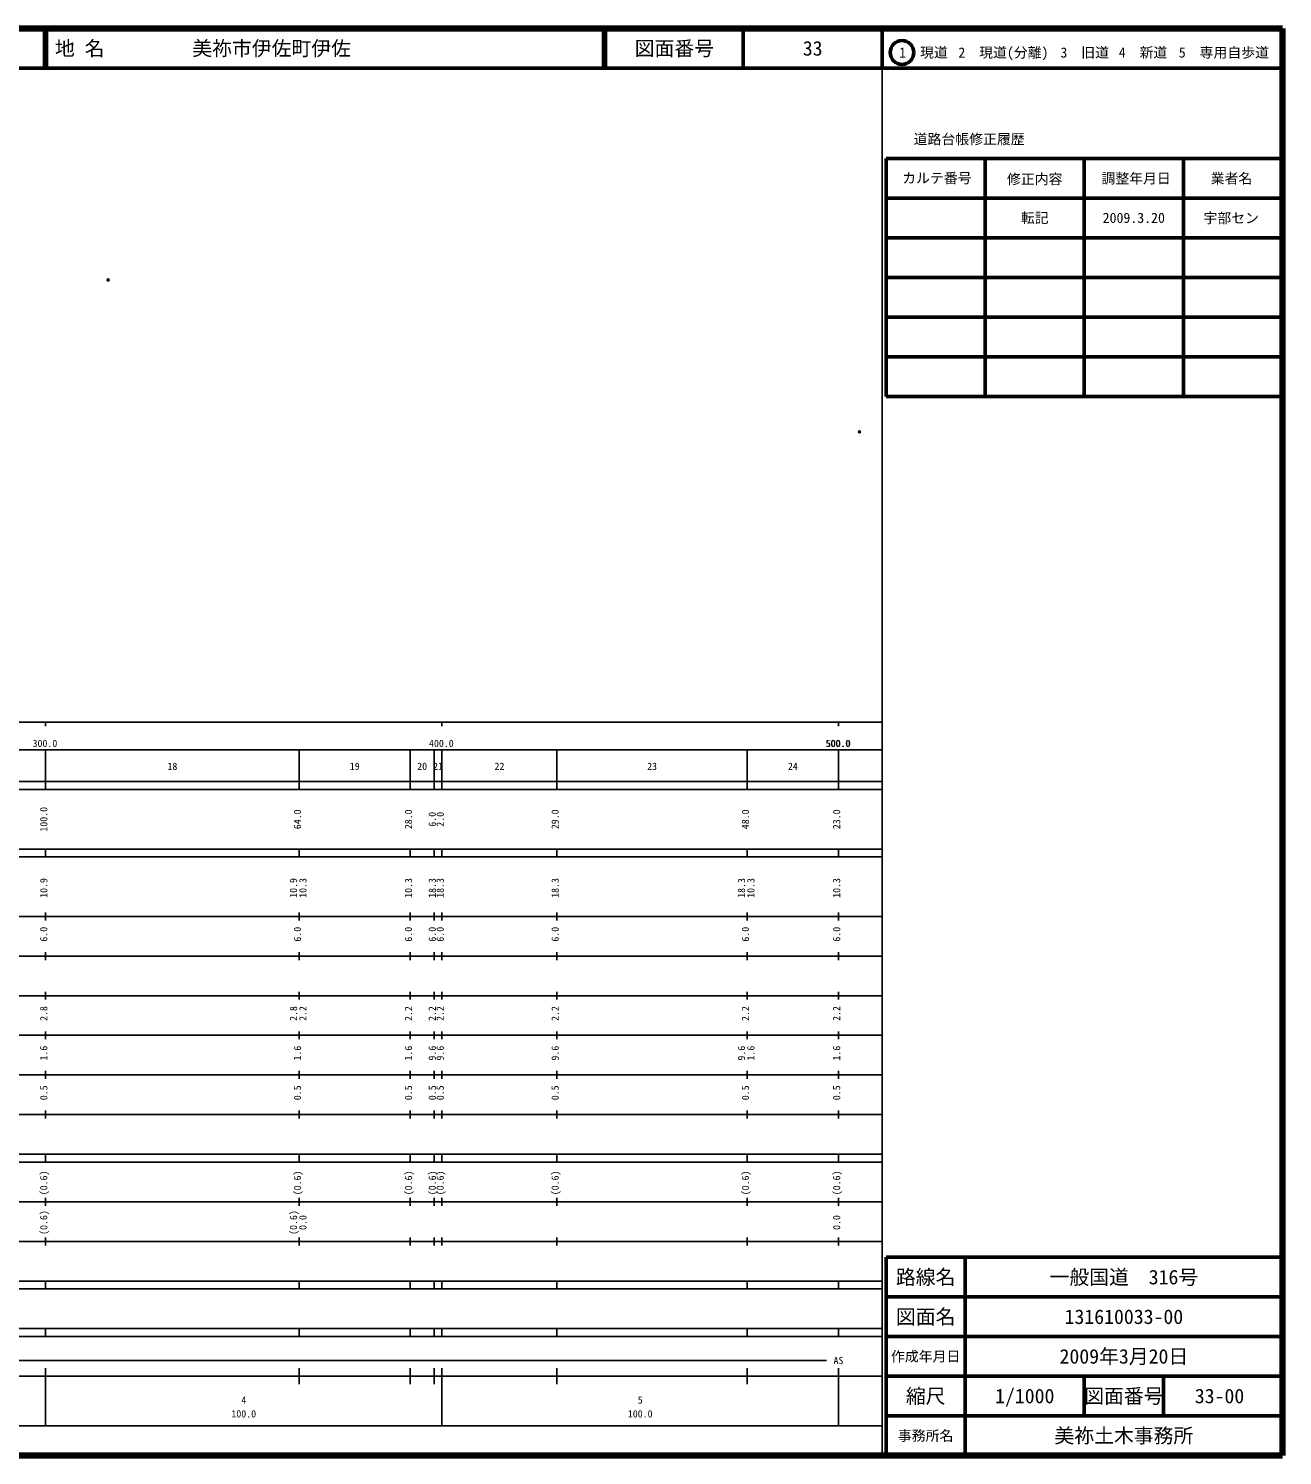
# Model space of a CAD drawing. Units: millimetres on the paper. Extents: x 40 to 680, y 20 to 380.
# Drawn here: x 363.7 to 680, y 20 to 380 of the extents above; entities that cross this region are included whole.
import ezdxf
from ezdxf.enums import TextEntityAlignment as Align

# ---------------------------------------------------------------- set-up
doc = ezdxf.new("R2010")
doc.units = ezdxf.units.MM
doc.header["$PDMODE"] = 32
doc.header["$PDSIZE"] = 0.5
doc.layers.add('M-OTRS', color=6, linetype='Continuous')
doc.layers.add('M-TTL-TXT', color=7, linetype='Continuous')
for name, color, linetype, lineweight in [('M-TTL', 2, 'Continuous', 140), ('M-TTL-BAND', 7, 'Continuous', 25), ('M-TTL-FRAM', 2, 'Continuous', 50), ('M-TTL-LINE', 7, 'Continuous', 50)]:
    doc.layers.add(name, color=color, linetype=linetype, lineweight=lineweight)
doc.styles.add('ＭＳ ゴシック', font='')
doc.styles.get('ＭＳ ゴシック').set_extended_font_data('MS Gothic')

msp = doc.modelspace()

# ---------------------------------------------------------------- linework, layer by layer
at = {"layer": 'M-OTRS'}
for p in [(383.802, 316.562), (573.339, 278.254)]:
    msp.add_point(p, dxfattribs=at)
at = {"layer": 'M-TTL'}
for p, q in [((680, 380), (40, 380)), ((680, 20), (680, 380)), ((40, 20), (680, 20))]:
    msp.add_line(p, q, dxfattribs=at)
at = {"layer": 'M-TTL-BAND'}
for p, q in [((579, 20), (579, 370)), ((40, 205), (579, 205)), ((368, 205), (368, 204)), ((468, 205), (468, 204)), ((568, 205), (568, 204)), ((68, 198), (579, 198)), ((368, 188), (368, 198)), ((432, 188), (432, 198)), ((460, 188), (460, 198)), ((466, 188), (466, 198)), ((468, 188), (468, 198)), ((497, 188), (497, 198)), ((545, 188), (545, 198)), ((568, 188), (568, 198)), ((40, 190), (579, 190)), ((40, 188), (579, 188)), ((40, 173), (579, 173)), ((368, 171), (368, 173)), ((432, 171), (432, 173)), ((460, 171), (460, 173)), ((466, 171), (466, 173)), ((468, 171), (468, 173)), ((497, 171), (497, 173)), ((545, 171), (545, 173)), ((568, 171), (568, 173)), ((40, 171), (579, 171)), ((40, 156), (579, 156)), ((368, 155), (368, 157)), ((432, 155), (432, 157)), ((460, 155), (460, 157)), ((466, 155), (466, 157)), ((468, 155), (468, 157)), ((497, 155), (497, 157)), ((545, 155), (545, 157)), ((568, 155), (568, 157)), ((46, 146), (579, 146)), ((368, 145), (368, 147)), ((432, 145), (432, 147)), ((460, 145), (460, 147)), ((466, 145), (466, 147)), ((468, 145), (468, 147)), ((497, 145), (497, 147)), ((545, 145), (545, 147)), ((568, 145), (568, 147)), ((368, 135), (368, 137)), ((432, 135), (432, 137)), ((460, 135), (460, 137)), ((466, 135), (466, 137)), ((468, 135), (468, 137)), ((497, 135), (497, 137)), ((545, 135), (545, 137)), ((568, 135), (568, 137)), ((52, 136), (579, 136)), ((46, 126), (579, 126)), ((368, 125), (368, 127)), ((432, 125), (432, 127)), ((460, 125), (460, 127)), ((466, 125), (466, 127)), ((468, 125), (468, 127)), ((497, 125), (497, 127)), ((545, 125), (545, 127)), ((568, 125), (568, 127)), ((52, 116), (579, 116)), ((368, 115), (368, 117)), ((432, 115), (432, 117)), ((460, 115), (460, 117)), ((466, 115), (466, 117)), ((468, 115), (468, 117)), ((497, 115), (497, 117)), ((545, 115), (545, 117)), ((568, 115), (568, 117)), ((46, 106), (579, 106)), ((368, 105), (368, 107)), ((432, 105), (432, 107)), ((460, 105), (460, 107)), ((466, 105), (466, 107)), ((468, 105), (468, 107)), ((497, 105), (497, 107)), ((545, 105), (545, 107)), ((568, 105), (568, 107)), ((40, 96), (579, 96)), ((40, 94), (579, 94)), ((368, 94), (368, 96)), ((432, 94), (432, 96)), ((460, 94), (460, 96)), ((466, 94), (466, 96)), ((468, 94), (468, 96)), ((497, 94), (497, 96)), ((545, 94), (545, 96)), ((568, 94), (568, 96)), ((49, 84), (579, 84)), ((368, 83), (368, 85)), ((432, 83), (432, 85)), ((460, 83), (460, 85)), ((466, 83), (466, 85)), ((468, 83), (468, 85)), ((497, 83), (497, 85)), ((545, 83), (545, 85)), ((568, 83), (568, 85)), ((40, 74), (579, 74)), ((368, 73), (368, 75)), ((432, 73), (432, 75)), ((460, 73), (460, 75)), ((466, 73), (466, 75)), ((468, 73), (468, 75)), ((497, 73), (497, 75)), ((545, 73), (545, 75)), ((568, 73), (568, 75)), ((40, 64), (579, 64)), ((40, 62), (579, 62)), ((368, 62), (368, 64)), ((432, 62), (432, 64)), ((460, 62), (460, 64)), ((466, 62), (466, 64)), ((468, 62), (468, 64)), ((497, 62), (497, 64)), ((545, 62), (545, 64)), ((568, 62), (568, 64)), ((40, 52), (579, 52)), ((368, 50), (368, 52)), ((432, 50), (432, 52)), ((460, 50), (460, 52)), ((466, 50), (466, 52)), ((468, 50), (468, 52)), ((497, 50), (497, 52)), ((545, 50), (545, 52)), ((568, 50), (568, 52)), ((40, 50), (579, 50)), ((71, 44), (565, 44)), ((40, 40), (579, 40)), ((368, 27.5), (368, 42)), ((432, 38), (432, 42)), ((460, 38), (460, 42)), ((466, 38), (466, 42)), ((468, 27.5), (468, 42)), ((497, 38), (497, 42)), ((545, 38), (545, 42)), ((568, 27.5), (568, 42)), ((68, 27.5), (579, 27.5))]:
    msp.add_line(p, q, dxfattribs=at)
at = {"layer": 'M-TTL-FRAM'}
for p, q in [((580, 347.197), (580, 287.197)), ((580, 347.197), (680, 347.197)), ((580, 287.197), (680, 287.197)), ((680, 70), (580, 70)), ((580, 70), (580, 20))]:
    msp.add_line(p, q, dxfattribs=at)
at = {"layer": 'M-TTL-LINE'}
for p, q in [((367.75, 380), (367.75, 370)), ((368.25, 380), (368.25, 370)), ((508.747, 380), (508.747, 370)), ((509.247, 380), (509.247, 370)), ((543.997, 380), (543.997, 370)), ((579, 380), (579, 370)), ((40, 370), (680, 370)), ((605, 347.197), (605, 287.197)), ((630, 347.197), (630, 287.197)), ((655, 347.197), (655, 287.197)), ((580, 337.197), (680, 337.197)), ((580, 327.197), (680, 327.197)), ((580, 317.197), (680, 317.197)), ((580, 307.197), (680, 307.197)), ((580, 297.197), (680, 297.197)), ((600, 70), (600, 20)), ((680, 60), (580, 60)), ((680, 50), (580, 50)), ((680, 40), (580, 40)), ((630, 40), (630, 30)), ((650, 40), (650, 30)), ((680, 30), (580, 30))]:
    msp.add_line(p, q, dxfattribs=at)
msp.add_circle((584.031, 373.958), 3, dxfattribs=at)

# ---------------------------------------------------------------- texts
at = {"layer": 'M-TTL-BAND', "style": 'ＭＳ ゴシック'}
for s, p in [('300.0', (367.844, 198.195)), ('400.0', (467.844, 198.195)), ('500.0', (567.844, 198.195)), ('500.0', (568, 198.195)), ('18', (400, 192.405)), ('19', (446, 192.405)), ('20', (463, 192.405)), ('21', (467, 192.405)), ('22', (482.5, 192.405)), ('23', (521, 192.405)), ('24', (556.5, 192.405)), ('AS', (568, 42.5)), ('4', (418, 32.523)), ('5', (518, 32.523)), ('100.0', (418, 29.033)), ('100.0', (518, 29.033))]:
    msp.add_text(s, height=1.833, dxfattribs=at).set_placement(p, align=Align.BOTTOM_CENTER)
for s, p in [('100.0', (369, 180.5)), ('64.0', (433, 180.5)), ('28.0', (461, 180.5)), ('6.0', (467, 180.5)), ('2.0', (469, 180.5)), ('29.0', (498, 180.5)), ('48.0', (546, 180.5)), ('23.0', (569, 180.5)), ('10.9', (369, 163.174)), ('10.9', (432, 163.174)), ('10.3', (434.37, 163.174)), ('10.3', (461, 163.174)), ('18.3', (467, 163.174)), ('18.3', (469, 163.174)), ('18.3', (498, 163.174)), ('18.3', (545, 163.174)), ('10.3', (547.37, 163.174)), ('10.3', (569, 163.174)), ('6.0', (369, 151.5)), ('6.0', (433, 151.5)), ('6.0', (461, 151.5)), ('6.0', (467, 151.5)), ('6.0', (469, 151.5)), ('6.0', (498, 151.5)), ('6.0', (546, 151.5)), ('6.0', (569, 151.5)), ('2.8', (369, 131.5)), ('2.8', (432, 131.5)), ('2.2', (434.37, 131.5)), ('2.2', (461, 131.5)), ('2.2', (467, 131.5)), ('2.2', (469, 131.5)), ('2.2', (498, 131.5)), ('2.2', (546, 131.5)), ('2.2', (569, 131.5)), ('1.6', (369, 121.5)), ('1.6', (433, 121.5)), ('1.6', (461, 121.5)), ('9.6', (467, 121.5)), ('9.6', (469, 121.5)), ('9.6', (498, 121.5)), ('9.6', (545, 121.5)), ('1.6', (547.37, 121.5)), ('1.6', (569, 121.5)), ('0.5', (369, 111.5)), ('0.5', (433, 111.5)), ('0.5', (461, 111.5)), ('0.5', (467, 111.5)), ('0.5', (469, 111.5)), ('0.5', (498, 111.5)), ('0.5', (546, 111.5)), ('0.5', (569, 111.5)), ('(0.6)', (369, 88.764)), ('(0.6)', (433, 88.764)), ('(0.6)', (461, 88.764)), ('(0.6)', (467, 88.764)), ('(0.6)', (469, 88.764)), ('(0.6)', (498, 88.764)), ('(0.6)', (546, 88.764)), ('(0.6)', (569, 88.764)), ('(0.6)', (369, 78.764)), ('(0.6)', (432, 78.764)), ('0.0', (434.37, 78.764)), ('0.0', (569, 78.764))]:
    msp.add_text(s, height=1.833, rotation=90, dxfattribs=at).set_placement(p, align=Align.BOTTOM_CENTER)
at = {"layer": 'M-TTL-TXT', "style": 'ＭＳ ゴシック'}
for s, p in [('地 名', (370.38, 375)), ('美祢市伊佐町伊佐', (405.024, 375))]:
    msp.add_text(s, height=3.666, dxfattribs=at).set_placement(p, align=Align.MIDDLE_LEFT)
for s, height, p in [('図面番号', 3.666, (526.622, 375)), ('33', 3.666, (561.497, 375)), ('1\u3000現道', 2.566, (589.448, 373.958)), ('2\u3000現道(分離)', 2.566, (609.619, 373.958)), ('3\u3000旧道', 2.566, (630.121, 373.958)), ('4\u3000新道', 2.566, (644.824, 373.958)), ('5\u3000専用自歩道', 2.566, (665.228, 373.958)), ('道路台帳修正履歴', 2.566, (600.968, 352.113)), ('カルテ番号', 2.566, (592.839, 342.277)), ('修正内容', 2.566, (617.509, 342.023)), ('調整年月日', 2.566, (643.089, 342.197)), ('業者名', 2.566, (667.134, 342.197)), ('転記', 2.566, (617.5, 332.245)), ('2009.3.20', 2.566, (642.5, 332.245)), ('宇部セン', 2.566, (667.077, 332.189)), ('路線名', 3.666, (590, 65)), ('路線名', 3.666, (590, 65)), ('一般国道\u3000316号', 3.666, (640, 65)), ('図面名', 3.666, (590, 55)), ('図面名', 3.666, (590, 55)), ('131610033-00', 3.666, (640, 55)), ('2009年3月20日', 3.666, (640, 45)), ('作成年月日', 2.566, (590, 45)), ('作成年月日', 2.566, (590, 45)), ('縮尺', 3.666, (590, 35)), ('縮尺', 3.666, (590, 35)), ('1/1000', 3.666, (615, 35)), ('図面番号', 3.666, (640, 35)), ('図面番号', 3.666, (640, 35)), ('33-00', 3.666, (664.125, 35)), ('事務所名', 2.566, (590, 25)), ('事務所名', 2.566, (590, 25)), ('美祢土木事務所', 3.666, (640, 25))]:
    msp.add_text(s, height=height, dxfattribs=at).set_placement(p, align=Align.MIDDLE_CENTER)

doc.saveas('drawing.dxf')
